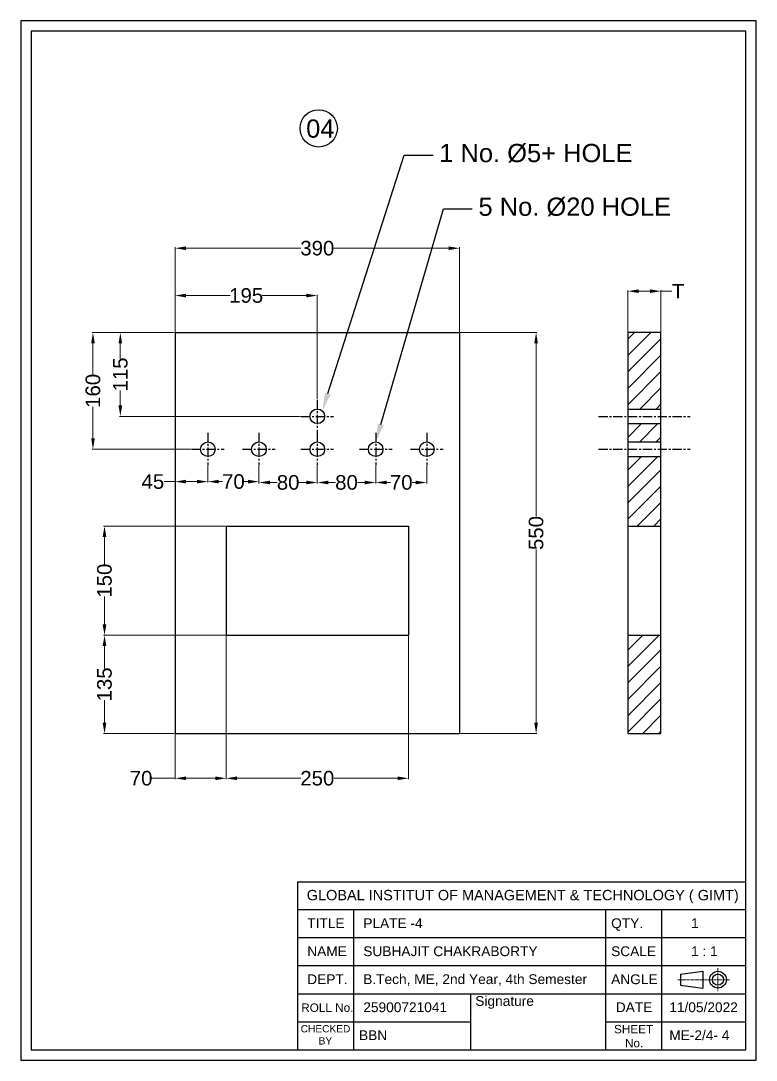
# Model space of a CAD drawing. Header units: millimetres. Extents: x 215 to 15965, y -6575 to 857.
# Drawn here: x 8716 to 9724, y -6575 to -5149 of the extents above; entities that cross this region are included whole.
import ezdxf
from ezdxf import colors
from ezdxf.entities.mleader import LeaderData, LeaderLine
from ezdxf.math import Vec2, Vec3

# ---------------------------------------------------------------- set-up
doc = ezdxf.new("R2010")
doc.units = ezdxf.units.MM
doc.linetypes.add('CENTER', pattern=[50.8, 31.75, -6.35, 6.35, -6.35])
doc.styles.get("Standard").update_dxf_attribs({"font": 'arial.ttf'})
doc.dimstyles.new('BIJU SP. D-LINE', dxfattribs={"dimtxt": 6, "dimasz": 5.5, "dimexe": 1.25, "dimexo": 1, "dimtad": 0, "dimdec": 0, "dimdsep": 46, "dimtxsty": 'Standard', "dimcen": 2.5, "dimclrd": 200, "dimclre": 200, "dimclrt": 256, "dimadec": 0, "dimazin": 0, "dimtm": 1e-09, "dimtfac": 1, "dimtdec": 0, "dimtmove": 0, "dimatfit": 3, "dimfxl": 0, "dimlwd": 13, "dimlwe": 13, "dimarcsym": 0})

# ---------------------------------------------------------------- blocks, each defined once
blk = doc.blocks.new('*D556')
at = {"color": 200, "lineweight": 13, "transparency": 16777216}
for p, q in [((8927.2, -5575.7), (8927.2, -5459.8)), ((9317.2, -5575.7), (9317.2, -5459.8)), ((8942.2, -5461.1), (9099.5, -5461.1)), ((9302.2, -5461.1), (9144.9, -5461.1))]:
    blk.add_line(p, q, dxfattribs=at)
at = {"color": 200, "transparency": 16777216}
for points in [[(8942.2, -5458.6), (8942.2, -5463.6), (8927.2, -5461.1)], [(9302.2, -5458.6), (9302.2, -5463.6), (9317.2, -5461.1)]]:
    blk.add_solid(points, dxfattribs=at)
at = {"layer": 'Defpoints', "color": 0, "transparency": 16777216}
for p in [(9317.2, -5461.1), (8927.2, -5576.7), (9317.2, -5576.7)]:
    blk.add_point(p, dxfattribs=at)
at = {"transparency": 16777216, "insert": (9122.2, -5461.1), "char_height": 20, "attachment_point": 5}
blk.add_mtext('390', dxfattribs=at)
blk = doc.blocks.new('*D557')
at = {"color": 200, "lineweight": 13, "transparency": 16777216}
for p, q in [((9318.2, -5576.7), (9423.3, -5576.7)), ((9422.1, -5591.7), (9422.1, -5829)), ((9422.1, -6111.7), (9422.1, -5874.4)), ((9318.2, -6126.7), (9423.3, -6126.7))]:
    blk.add_line(p, q, dxfattribs=at)
at = {"color": 200, "transparency": 16777216}
for points in [[(9419.6, -5591.7), (9424.6, -5591.7), (9422.1, -5576.7)], [(9419.6, -6111.7), (9424.6, -6111.7), (9422.1, -6126.7)]]:
    blk.add_solid(points, dxfattribs=at)
at = {"layer": 'Defpoints', "color": 0, "transparency": 16777216}
for p in [(9317.2, -5576.7), (9317.2, -6126.7), (9422.1, -6126.7)]:
    blk.add_point(p, dxfattribs=at)
at = {"transparency": 16777216, "insert": (9422.1, -5851.7), "char_height": 20, "attachment_point": 5, "rotation": 90}
blk.add_mtext('550', dxfattribs=at)
blk = doc.blocks.new('*D558')
at = {"color": 200, "lineweight": 13, "transparency": 16777216}
for p, q in [((8996.2, -5991.8), (8829.2, -5991.8)), ((8830.5, -6006.8), (8830.5, -6037.4)), ((8830.5, -6111.7), (8830.5, -6081.1)), ((8926.2, -6126.7), (8829.2, -6126.7))]:
    blk.add_line(p, q, dxfattribs=at)
at = {"color": 200, "transparency": 16777216}
for points in [[(8828, -6006.8), (8833, -6006.8), (8830.5, -5991.8)], [(8828, -6111.7), (8833, -6111.7), (8830.5, -6126.7)]]:
    blk.add_solid(points, dxfattribs=at)
at = {"layer": 'Defpoints', "color": 0, "transparency": 16777216}
for p in [(8830.5, -5991.8), (8997.2, -5991.8), (8927.2, -6126.7)]:
    blk.add_point(p, dxfattribs=at)
at = {"transparency": 16777216, "insert": (8830.5, -6059.3), "char_height": 20, "attachment_point": 5, "rotation": 90}
blk.add_mtext('135', dxfattribs=at)
blk = doc.blocks.new('*D559')
at = {"color": 200, "lineweight": 13, "transparency": 16777216}
for p, q in [((8996.2, -5842.2), (8829.2, -5842.2)), ((8830.5, -5857.2), (8830.5, -5895.3)), ((8830.5, -5976.8), (8830.5, -5938.7)), ((8996.2, -5991.8), (8829.2, -5991.8))]:
    blk.add_line(p, q, dxfattribs=at)
at = {"color": 200, "transparency": 16777216}
for points in [[(8828, -5857.2), (8833, -5857.2), (8830.5, -5842.2)], [(8828, -5976.8), (8833, -5976.8), (8830.5, -5991.8)]]:
    blk.add_solid(points, dxfattribs=at)
at = {"layer": 'Defpoints', "color": 0, "transparency": 16777216}
for p in [(8830.5, -5842.2), (8997.2, -5842.2), (8997.2, -5991.8)]:
    blk.add_point(p, dxfattribs=at)
at = {"transparency": 16777216, "insert": (8830.5, -5917), "char_height": 20, "attachment_point": 5, "rotation": 90}
blk.add_mtext('150', dxfattribs=at)
blk = doc.blocks.new('*D560')
at = {"color": 200, "lineweight": 13, "transparency": 16777216}
for p, q in [((8997.2, -5992.8), (8997.2, -6189.3)), ((8927.2, -6127.7), (8927.2, -6189.3)), ((8927.2, -6188.1), (8895.5, -6188.1)), ((8982.2, -6188.1), (8942.2, -6188.1))]:
    blk.add_line(p, q, dxfattribs=at)
at = {"color": 200, "transparency": 16777216}
for points in [[(8942.2, -6185.6), (8942.2, -6190.6), (8927.2, -6188.1)], [(8982.2, -6185.6), (8982.2, -6190.6), (8997.2, -6188.1)]]:
    blk.add_solid(points, dxfattribs=at)
at = {"layer": 'Defpoints', "color": 0, "transparency": 16777216}
for p in [(8997.2, -5991.8), (8927.2, -6126.7), (8997.2, -6188.1)]:
    blk.add_point(p, dxfattribs=at)
at = {"transparency": 16777216, "insert": (8880.7, -6188.1), "char_height": 20, "attachment_point": 5}
blk.add_mtext('70', dxfattribs=at)
blk = doc.blocks.new('*D561')
at = {"color": 200, "lineweight": 13, "transparency": 16777216}
for p, q in [((8997.2, -5992.8), (8997.2, -6189.3)), ((9247.2, -5992.8), (9247.2, -6189.3)), ((9012.2, -6188.1), (9099.4, -6188.1)), ((9232.2, -6188.1), (9145.1, -6188.1))]:
    blk.add_line(p, q, dxfattribs=at)
at = {"color": 200, "transparency": 16777216}
for points in [[(9012.2, -6185.6), (9012.2, -6190.6), (8997.2, -6188.1)], [(9232.2, -6185.6), (9232.2, -6190.6), (9247.2, -6188.1)]]:
    blk.add_solid(points, dxfattribs=at)
at = {"layer": 'Defpoints', "color": 0, "transparency": 16777216}
for p in [(8997.2, -5991.8), (9247.2, -5991.8), (9247.2, -6188.1)]:
    blk.add_point(p, dxfattribs=at)
at = {"transparency": 16777216, "insert": (9122.2, -6188.1), "char_height": 20, "attachment_point": 5}
blk.add_mtext('250', dxfattribs=at)
blk = doc.blocks.new('*D565')
at = {"color": 200, "lineweight": 13, "transparency": 16777216}
for p, q in [((9547.7, -5575.7), (9547.7, -5518.7)), ((9562.7, -5520), (9578.2, -5520)), ((9593.2, -5575.7), (9593.2, -5518.7)), ((9593.2, -5520), (9608.2, -5520))]:
    blk.add_line(p, q, dxfattribs=at)
at = {"color": 200, "transparency": 16777216}
for points in [[(9562.7, -5517.5), (9562.7, -5522.5), (9547.7, -5520)], [(9578.2, -5517.5), (9578.2, -5522.5), (9593.2, -5520)]]:
    blk.add_solid(points, dxfattribs=at)
at = {"layer": 'Defpoints', "color": 0, "transparency": 16777216}
for p in [(9593.2, -5520), (9547.7, -5576.7), (9593.2, -5576.7)]:
    blk.add_point(p, dxfattribs=at)
at = {"transparency": 16777216, "insert": (9616.7, -5520), "char_height": 20, "attachment_point": 5}
blk.add_mtext('T', dxfattribs=at)
blk = doc.blocks.new('A$C35753729')
for p, q in [((664, 204), (664, 12)), ((664, 204), (1176, 204)), ((1176, 12), (1176, 204)), ((1176, 172), (664, 172)), ((728, 172), (728, 12)), ((1016, 172), (1016, 12)), ((1080, 172), (1080, 12)), ((1176, 140), (664, 140)), ((1176, 108), (664, 108)), ((1101.4, 98.4), (1127, 101.6)), ((1101.4, 98.4), (1101.4, 85.6)), ((1127, 101.6), (1127, 82.4)), ((1101.4, 85.6), (1127, 82.4)), ((664, 76), (1176, 76)), ((862.1, 12), (862.1, 76)), ((664, 44), (862.1, 44)), ((1016, 44), (1176, 44)), ((664, 12), (1176, 12))]:
    blk.add_line(p, q)
at = {"color": 6, "linetype": 'CENTER', "lineweight": 13, "ltscale": 0.1}
for p, q in [((1144.3, 105), (1144.3, 79)), ((1098.5, 92), (1157.8, 92))]:
    blk.add_line(p, q, dxfattribs=at)
at = {"color": 0}
for points in [[(348, 0), (1188, 0), (1188, 1188), (348, 1188)], [(360, 12), (1176, 12), (1176, 1176), (360, 1176)]]:
    blk.add_lwpolyline(points, close=True, dxfattribs=at)
for radius in [9.6, 6.4]:
    blk.add_circle((1144.3, 92), radius)
at = {"attachment_point": 1}
for s, width, insert, char_height in [('GLOBAL INSTITUT OF MANAGEMENT & TECHNOLOGY ( GIMT)', 597.904, (674.6, 194.6), 11.84), ('TITLE', 160, (675.2, 162.1), 11.2), ('PLATE -4', 95.926, (739.2, 162.1), 11.2), ('QTY.', 160, (1022.3, 162.1), 11.2), ('1', 160, (1113.6, 162.1), 11.2), ('NAME', 160, (675.2, 130.1), 11.2), ('SUBHAJIT CHAKRABORTY', 471.098, (739.2, 130.1), 11.2), ('SCALE', 160, (1022.3, 130.1), 11.2), ('1 : 1', 160, (1113.6, 130.1), 11.2), ('DEPT.', 160, (675.2, 98.1), 11.2), ('B.Tech, ME, 2nd Year, 4th Semester ', 499.147, (739.1, 98.2), 11.2), ('ANGLE', 160, (1022.3, 98.1), 11.2), ('Signature ', 160, (867.1, 73.3), 11.2), ('ROLL No.', 160, (668.3, 64.8), 9.6), ('25900721041', 160, (739.2, 66.1), 11.2), ('DATE', 160, (1027.6, 66.1), 11.2), ('11/05/2022', 160, (1088.7, 66.1), 11.2), ('\\pi-17.774;CHECKED\\P\\pi2.7621;BY', 20.087, (685.4, 40.1), 8.32), ('\\pi-14.14871,t110.65129;SHEET \\P\\pi-1.56917,t123.23083;No.', 15.544, (1039.7, 40.3), 9.6), ('BBN', 160, (734.3, 34.1), 11.2), ('ME-2/4- 4', 160, (1088.7, 34.1), 11.2)]:
    blk.add_mtext_dynamic_manual_height_columns(s, width=width, gutter_width=12.5, heights=[0], dxfattribs=dict(at, insert=insert, char_height=char_height))
blk = doc.blocks.new('*D640')
at = {"color": 200, "lineweight": 13, "transparency": 16777216}
for p, q in [((8926.2, -5576.7), (8850.9, -5576.7)), ((8852.2, -5591.7), (8852.2, -5612.3)), ((8852.2, -5676.7), (8852.2, -5656)), ((9098.8, -5691.7), (8850.9, -5691.7))]:
    blk.add_line(p, q, dxfattribs=at)
at = {"color": 200, "transparency": 16777216}
for points in [[(8849.7, -5591.7), (8854.7, -5591.7), (8852.2, -5576.7)], [(8849.7, -5676.7), (8854.7, -5676.7), (8852.2, -5691.7)]]:
    blk.add_solid(points, dxfattribs=at)
at = {"layer": 'Defpoints', "color": 0, "transparency": 16777216}
for p in [(8927.2, -5576.7), (8852.2, -5691.7), (9099.8, -5691.7)]:
    blk.add_point(p, dxfattribs=at)
at = {"transparency": 16777216, "insert": (8852.2, -5634.2), "char_height": 20, "attachment_point": 5, "rotation": 90}
blk.add_mtext('115', dxfattribs=at)
blk = doc.blocks.new('*D641')
at = {"color": 200, "lineweight": 13, "transparency": 16777216}
for p, q in [((8927.2, -5575.7), (8927.2, -5524.8)), ((8942.2, -5526), (9002.9, -5526)), ((9107.2, -5526), (9046.6, -5526)), ((9122.2, -5668.3), (9122.2, -5524.8))]:
    blk.add_line(p, q, dxfattribs=at)
at = {"color": 200, "transparency": 16777216}
for points in [[(8942.2, -5523.5), (8942.2, -5528.5), (8927.2, -5526)], [(9107.2, -5523.5), (9107.2, -5528.5), (9122.2, -5526)]]:
    blk.add_solid(points, dxfattribs=at)
at = {"layer": 'Defpoints', "color": 0, "transparency": 16777216}
for p in [(9122.2, -5526), (8927.2, -5576.7), (9122.2, -5669.3)]:
    blk.add_point(p, dxfattribs=at)
at = {"transparency": 16777216, "insert": (9024.7, -5526), "char_height": 20, "attachment_point": 5}
blk.add_mtext('195', dxfattribs=at)
blk = doc.blocks.new('*D644')
at = {"color": 200, "lineweight": 13, "transparency": 16777216}
for p, q in [((8926.2, -5576.7), (8813.4, -5576.7)), ((8814.7, -5591.7), (8814.7, -5634.9)), ((8814.7, -5721.7), (8814.7, -5678.4)), ((8948.8, -5736.7), (8813.4, -5736.7))]:
    blk.add_line(p, q, dxfattribs=at)
at = {"color": 200, "transparency": 16777216}
for points in [[(8812.2, -5591.7), (8817.2, -5591.7), (8814.7, -5576.7)], [(8812.2, -5721.7), (8817.2, -5721.7), (8814.7, -5736.7)]]:
    blk.add_solid(points, dxfattribs=at)
at = {"layer": 'Defpoints', "color": 0, "transparency": 16777216}
for p in [(8927.2, -5576.7), (8814.7, -5736.7), (8949.8, -5736.7)]:
    blk.add_point(p, dxfattribs=at)
at = {"transparency": 16777216, "insert": (8814.7, -5656.7), "char_height": 20, "attachment_point": 5, "rotation": 90}
blk.add_mtext('160', dxfattribs=at)
blk = doc.blocks.new('*D645')
at = {"color": 200, "lineweight": 13, "transparency": 16777216}
for p, q in [((8972.2, -5760), (8972.2, -5782.4)), ((8927.2, -5781.2), (8912.2, -5781.2)), ((8927.2, -5782.2), (8927.2, -5779.9)), ((8957.2, -5781.2), (8942.2, -5781.2))]:
    blk.add_line(p, q, dxfattribs=at)
at = {"color": 200, "transparency": 16777216}
for points in [[(8942.2, -5778.7), (8942.2, -5783.7), (8927.2, -5781.2)], [(8957.2, -5778.7), (8957.2, -5783.7), (8972.2, -5781.2)]]:
    blk.add_solid(points, dxfattribs=at)
at = {"layer": 'Defpoints', "color": 0, "transparency": 16777216}
for p in [(8972.2, -5759), (8927.2, -5783.2), (8972.2, -5781.2)]:
    blk.add_point(p, dxfattribs=at)
at = {"transparency": 16777216, "insert": (8896.8, -5781.2), "char_height": 20, "attachment_point": 5}
blk.add_mtext('45', dxfattribs=at)
blk = doc.blocks.new('*D646')
at = {"color": 200, "lineweight": 13, "transparency": 16777216}
for p, q in [((8972.2, -5760), (8972.2, -5782.4)), ((9042.2, -5760), (9042.2, -5782.4)), ((8987.2, -5781.2), (8992.4, -5781.2)), ((9027.2, -5781.2), (9022.1, -5781.2))]:
    blk.add_line(p, q, dxfattribs=at)
at = {"color": 200, "transparency": 16777216}
for points in [[(8987.2, -5778.7), (8987.2, -5783.7), (8972.2, -5781.2)], [(9027.2, -5778.7), (9027.2, -5783.7), (9042.2, -5781.2)]]:
    blk.add_solid(points, dxfattribs=at)
at = {"layer": 'Defpoints', "color": 0, "transparency": 16777216}
for p in [(8972.2, -5759), (9042.2, -5759), (9042.2, -5781.2)]:
    blk.add_point(p, dxfattribs=at)
at = {"transparency": 16777216, "insert": (9007.2, -5781.2), "char_height": 20, "attachment_point": 5}
blk.add_mtext('70', dxfattribs=at)
blk = doc.blocks.new('*D647')
at = {"color": 200, "lineweight": 13, "transparency": 16777216}
for p, q in [((9042.2, -5760), (9042.2, -5783.7)), ((9122.2, -5760), (9122.2, -5783.7)), ((9057.2, -5782.4), (9067.3, -5782.4)), ((9107.2, -5782.4), (9097.1, -5782.4))]:
    blk.add_line(p, q, dxfattribs=at)
at = {"color": 200, "transparency": 16777216}
for points in [[(9057.2, -5779.9), (9057.2, -5784.9), (9042.2, -5782.4)], [(9107.2, -5779.9), (9107.2, -5784.9), (9122.2, -5782.4)]]:
    blk.add_solid(points, dxfattribs=at)
at = {"layer": 'Defpoints', "color": 0, "transparency": 16777216}
for p in [(9042.2, -5759), (9122.2, -5759), (9122.2, -5782.4)]:
    blk.add_point(p, dxfattribs=at)
at = {"transparency": 16777216, "insert": (9082.2, -5782.4), "char_height": 20, "attachment_point": 5}
blk.add_mtext('80', dxfattribs=at)
blk = doc.blocks.new('*D648')
at = {"color": 200, "lineweight": 13, "transparency": 16777216}
for p, q in [((9122.2, -5760), (9122.2, -5783.7)), ((9202.2, -5760), (9202.2, -5783.7)), ((9137.2, -5782.4), (9147.3, -5782.4)), ((9187.2, -5782.4), (9177.1, -5782.4))]:
    blk.add_line(p, q, dxfattribs=at)
at = {"color": 200, "transparency": 16777216}
for points in [[(9137.2, -5779.9), (9137.2, -5784.9), (9122.2, -5782.4)], [(9187.2, -5779.9), (9187.2, -5784.9), (9202.2, -5782.4)]]:
    blk.add_solid(points, dxfattribs=at)
at = {"layer": 'Defpoints', "color": 0, "transparency": 16777216}
for p in [(9122.2, -5759), (9202.2, -5759), (9202.2, -5782.4)]:
    blk.add_point(p, dxfattribs=at)
at = {"transparency": 16777216, "insert": (9162.2, -5782.4), "char_height": 20, "attachment_point": 5}
blk.add_mtext('80', dxfattribs=at)
blk = doc.blocks.new('*D649')
at = {"color": 200, "lineweight": 13, "transparency": 16777216}
for p, q in [((9202.2, -5760), (9202.2, -5783.7)), ((9272.2, -5760), (9272.2, -5783.7)), ((9217.2, -5782.4), (9222.4, -5782.4)), ((9257.2, -5782.4), (9252.1, -5782.4))]:
    blk.add_line(p, q, dxfattribs=at)
at = {"color": 200, "transparency": 16777216}
for points in [[(9217.2, -5779.9), (9217.2, -5784.9), (9202.2, -5782.4)], [(9257.2, -5779.9), (9257.2, -5784.9), (9272.2, -5782.4)]]:
    blk.add_solid(points, dxfattribs=at)
at = {"layer": 'Defpoints', "color": 0, "transparency": 16777216}
for p in [(9202.2, -5759), (9272.2, -5759), (9272.2, -5782.4)]:
    blk.add_point(p, dxfattribs=at)
at = {"transparency": 16777216, "insert": (9237.2, -5782.4), "char_height": 20, "attachment_point": 5}
blk.add_mtext('70', dxfattribs=at)

msp = doc.modelspace()

# ---------------------------------------------------------------- hatches: boundary and pattern name
at = {"true_color": 0x58ba48}
h = msp.add_hatch(dxfattribs=at)
h.set_pattern_fill('ANSI31', color=85, scale=5)
h.set_pattern_definition([(45, (30.339, 3036.843), (-11.22532, 11.22532), [])])
h.paths.add_polyline_path([(9593.2, -5991.8), (9547.7, -5991.8), (9547.7, -6126.7), (9593.2, -6126.7)])
h.paths.add_polyline_path([(9547.7, -5681.7), (9593.2, -5681.7), (9593.2, -5576.7), (9547.7, -5576.7)])
h.paths.add_polyline_path([(9547.7, -5726.7), (9593.2, -5726.7), (9593.2, -5701.7), (9547.7, -5701.7)])
h.paths.add_polyline_path([(9593.2, -5746.7), (9547.7, -5746.7), (9547.7, -5842.2), (9593.2, -5842.2)])

# ---------------------------------------------------------------- linework, layer by layer
for p, q in [((8927.2, -5576.7), (8927.2, -6126.7)), ((8927.2, -5576.7), (9317.2, -5576.7)), ((9317.2, -5576.7), (9317.2, -6126.7)), ((9547.7, -5576.7), (9547.7, -6126.7)), ((9593.2, -5576.7), (9547.7, -5576.7)), ((9593.2, -6126.7), (9593.2, -5576.7)), ((9547.7, -5681.7), (9593.2, -5681.7)), ((9547.7, -5701.7), (9593.2, -5701.7)), ((9547.7, -5726.7), (9593.2, -5726.7)), ((9547.7, -5746.7), (9593.2, -5746.7)), ((8997.2, -5842.2), (8997.2, -5991.8)), ((8997.2, -5842.2), (9247.2, -5842.2)), ((9247.2, -5842.2), (9247.2, -5991.8)), ((9547.7, -5842.2), (9593.2, -5842.2)), ((8997.2, -5991.8), (9247.2, -5991.8)), ((9547.7, -5991.8), (9593.2, -5991.8)), ((8927.2, -6126.7), (9317.2, -6126.7)), ((9547.7, -6126.7), (9593.2, -6126.7))]:
    msp.add_line(p, q)
at = {"color": 1, "linetype": 'CENTER', "ltscale": 0.4}
for p, q in [((9122.2, -5669.3), (9122.2, -5714)), ((9099.8, -5691.7), (9144.6, -5691.7)), ((9507.5, -5691.7), (9633.4, -5691.7)), ((8972.2, -5714.3), (8972.2, -5759)), ((9042.2, -5714.3), (9042.2, -5759)), ((9122.2, -5714.3), (9122.2, -5759)), ((9202.2, -5714.3), (9202.2, -5759)), ((9272.2, -5714.3), (9272.2, -5759)), ((8949.8, -5736.7), (8994.6, -5736.7)), ((9019.8, -5736.7), (9064.6, -5736.7)), ((9099.8, -5736.7), (9144.6, -5736.7)), ((9179.8, -5736.7), (9224.6, -5736.7)), ((9249.8, -5736.7), (9294.6, -5736.7)), ((9507.5, -5736.7), (9633.4, -5736.7))]:
    msp.add_line(p, q, dxfattribs=at)
for centre, radius in [((9124.1, -5296.7), 25.6), ((9122.2, -5691.7), 10), ((8972.2, -5736.7), 10), ((9042.2, -5736.7), 10), ((9122.2, -5736.7), 10), ((9202.2, -5736.7), 10), ((9272.2, -5736.7), 10)]:
    msp.add_circle(centre, radius)

# ---------------------------------------------------------------- block references
at = {"xscale": 1.2, "yscale": 1.2, "zscale": 1.2}
msp.add_blockref('A$C35753729', (8298.2, -6574.7), dxfattribs=at)

# ---------------------------------------------------------------- texts
at = {"char_height": 25, "attachment_point": 1}
for s, width, insert in [('04', 42.736, (9106.9, -5284.5)), ('1 No. %%C5+ HOLE', 277.891, (9289.3, -5318)), ('5 No. %%C20 HOLE', 277.891, (9343.1, -5391.6))]:
    msp.add_mtext_dynamic_manual_height_columns(s, width=width, gutter_width=12.5, heights=[0], dxfattribs=dict(at, insert=insert))

# ---------------------------------------------------------------- dimensions: what is measured, and where the dimension line sits
for base, p1, p2, picture, middle in [((9317.2, -5461.1), (8927.2, -5576.7), (9317.2, -5576.7), '*D556', (9122.2, -5461.1)), ((9122.2, -5526), (8927.2, -5576.7), (9122.2, -5669.3), '*D641', (9024.7, -5526)), ((9042.2, -5781.2), (8972.2, -5759), (9042.2, -5759), '*D646', (9007.2, -5781.2)), ((9122.2, -5782.4), (9042.2, -5759), (9122.2, -5759), '*D647', (9082.2, -5782.4)), ((9202.2, -5782.4), (9122.2, -5759), (9202.2, -5759), '*D648', (9162.2, -5782.4)), ((9272.2, -5782.4), (9202.2, -5759), (9272.2, -5759), '*D649', (9237.2, -5782.4)), ((9247.2, -6188.1), (8997.2, -5991.8), (9247.2, -5991.8), '*D561', (9122.2, -6188.1))]:
    dim = msp.add_linear_dim(base=base, p1=p1, p2=p2, dimstyle='BIJU SP. D-LINE', override={"dimtxt": 20, "dimasz": 15})
    dim.commit()
    dim.dimension.update_dxf_attribs({"geometry": picture, "text_midpoint": middle})
dim = msp.add_linear_dim(base=(9593.2, -5520), p1=(9547.7, -5576.7), p2=(9593.2, -5576.7), text='T', dimstyle='BIJU SP. D-LINE', override={"dimtxt": 20, "dimasz": 15})
dim.commit()
dim.dimension.update_dxf_attribs({"geometry": '*D565', "text_midpoint": (9616.7, -5520)})
for base, p1, p2, picture, middle in [((8814.7, -5736.7), (8927.2, -5576.7), (8949.8, -5736.7), '*D644', (8814.7, -5656.7)), ((8852.2, -5691.7), (8927.2, -5576.7), (9099.8, -5691.7), '*D640', (8852.2, -5634.2)), ((9422.1, -6126.7), (9317.2, -5576.7), (9317.2, -6126.7), '*D557', (9422.1, -5851.7)), ((8830.5, -5842.2), (8997.2, -5991.8), (8997.2, -5842.2), '*D559', (8830.5, -5917)), ((8830.5, -5991.8), (8927.2, -6126.7), (8997.2, -5991.8), '*D558', (8830.5, -6059.3))]:
    dim = msp.add_linear_dim(base=base, p1=p1, p2=p2, angle=90, dimstyle='BIJU SP. D-LINE', override={"dimtxt": 20, "dimasz": 15})
    dim.commit()
    dim.dimension.update_dxf_attribs({"geometry": picture, "text_midpoint": middle})
for base, p1, p2, picture, middle in [((8972.2, -5781.2), (8927.2, -5783.2), (8972.2, -5759), '*D645', (8896.8, -5781.2)), ((8997.2, -6188.1), (8927.2, -6126.7), (8997.2, -5991.8), '*D560', (8880.7, -6188.1))]:
    dim = msp.add_linear_dim(base=base, p1=p1, p2=p2, dimstyle='BIJU SP. D-LINE', override={"dimtxt": 20, "dimasz": 15})
    dim.commit()
    dim.dimension.update_dxf_attribs({"geometry": picture, "text_midpoint": middle, "dimtype": 160})

# ---------------------------------------------------------------- leaders
ml = msp.add_multileader_mtext('Standard')
ml.set_content('', color=256)
ml.set_leader_properties(color=6)
ml.build(insert=Vec2(0, 0))
ml.multileader.update_dxf_attribs({"arrow_head_size": 25})
ctx = ml.context
ctx.base_point, ctx.arrow_head_size, ctx.plane_origin = Vec3(9280.8, -5333.4), 25, Vec3(9025.3, -5568.6)
notes = []
notes.append((ctx, [(0, (1, 1, 0), (9241.3, -5333.4), (1, 0), 39.5, [(0, [(9129, -5684.3)], 0, [])])]))
ctx.mtext.insert, ctx.mtext.flow_direction = Vec3(9282.8, -5331.4), 5
ml = msp.add_multileader_mtext('Standard')
ml.set_content('', color=256)
ml.set_leader_properties(color=6)
ml.build(insert=Vec2(0, 0))
ml.multileader.update_dxf_attribs({"arrow_head_size": 25})
ctx = ml.context
ctx.base_point, ctx.arrow_head_size, ctx.plane_origin = Vec3(9334.6, -5407), 25, Vec3(9079.1, -5642.2)
notes.append((ctx, [(0, (1, 1, 0), (9295.1, -5407), (1, 0), 39.5, [(0, [(9202.2, -5726.7)], 0, [])])]))
ctx.mtext.insert, ctx.mtext.flow_direction = Vec3(9336.6, -5405), 5
for ctx, leaders in notes:
    for number, flags, end, landing, length, lines in leaders:
        leader = LeaderData()
        leader.index, (leader.has_last_leader_line, leader.has_dogleg_vector, leader.attachment_direction) = number, flags
        leader.last_leader_point, leader.dogleg_vector, leader.dogleg_length = Vec3(end), Vec3(landing), length
        for number, points, colour, breaks in lines:
            line = LeaderLine()
            line.index, line.vertices, line.color, line.breaks = number, Vec3.list(points), colors.encode_raw_color(colour), breaks
            leader.lines.append(line)
        ctx.leaders.append(leader)

doc.saveas('drawing.dxf')
